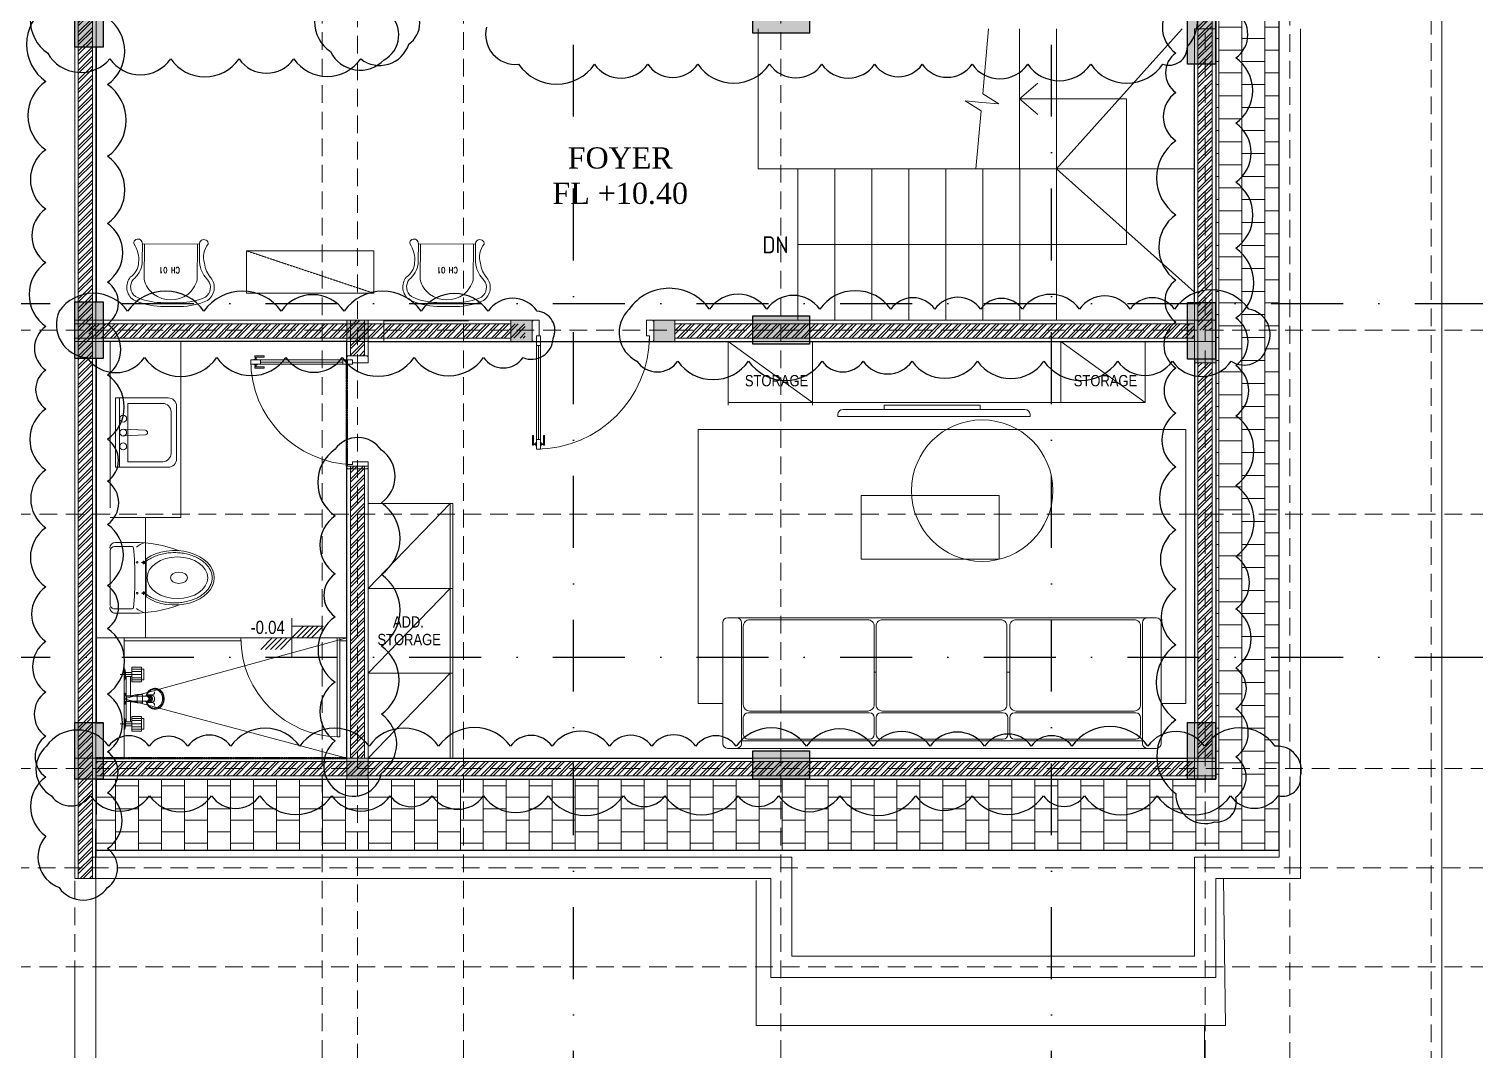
# Model space of a CAD drawing. Header units: millimetres. Extents: x -9564 to 494436, y -140371 to 4257.
# Drawn here: x 97137 to 107366, y -14391 to -7172 of the extents above; entities that cross this region are included whole.
import ezdxf

# ---------------------------------------------------------------- set-up
doc = ezdxf.new("R2010")
doc.units = ezdxf.units.MM
doc.header["$MEASUREMENT"] = 0
for name, pattern in [('DASHDOTX2', [50.8, 25.4, -12.7, 0, -12.7]), ('DASHED2', [0.375, 0.25, -0.125]), ('HIDDEN2', [0.1875, 0.125, -0.0625]), ('SLD-Solid', [0]), ('XR-LANTAI 1$0$HIDDEN', [0.375, 0.25, -0.125])]:
    doc.linetypes.add(name, pattern=pattern)
for name, color, linetype, lineweight in [('09-Arsiran', 8, 'Continuous', 5), ('28-Arsiran', 252, 'Continuous', 5), ('8', 8, 'Continuous', 5), ('AS', 8, 'HIDDEN2', 5), ('DINDING', 1, 'Continuous', 20), ('DOOR OPENING', 4, 'SLD-Solid', 5), ('FURNITURE', 25, 'Continuous', 5), ('HATCH', 8, 'Continuous', 13), ('KOL', 5, 'Continuous', 18), ('LEGEND', 1, 'DASHED2', 50), ('TEXT 1', 210, 'Continuous', 5)]:
    doc.layers.add(name, color=color, linetype=linetype, lineweight=lineweight)
for name, color, linetype in [('1', 5, 'Continuous'), ('Garis Wipeout', 241, 'Continuous'), ('TEXT', 4, 'Continuous'), ('WALL', 90, 'Continuous')]:
    doc.layers.add(name, color=color, linetype=linetype)
doc.styles.add('0010-WKA13-TEXT', font='isocp.shx', dxfattribs={"height": 15})
doc.styles.add('Arial Narrow', font='ARIALN.TTF')
doc.styles.add('style1', font='times.ttf', dxfattribs={"height": 0.15})
doc.styles.add('XR-LANTAI 1$0$ROMANS', font='romans.shx', dxfattribs={"width": 0.8})
pattern_1 = [(45, (-203961.32, -168824.07), (-33.675954, 33.675954), []), (45, (-203938.87, -168824.07), (-33.675954, 33.675954), [])]
pattern_2 = [(45, (-238279.433, -162929.193), (-33.675954, 33.675954), []), (45, (-238256.983, -162929.193), (-33.675954, 33.675954), [])]
pattern_3 = [(45, (-238179.433, -162929.193), (-33.675954, 33.675954), []), (45, (-238156.983, -162929.193), (-33.675954, 33.675954), [])]

# ---------------------------------------------------------------- blocks, each defined once
blk = doc.blocks.new('as2')
at = {"layer": 'AS'}
for p, q in [((245.82, 142.109), (245.82, 163.539)), ((247.57, 142.109), (247.57, 163.539)), ((247.82, 142.271), (247.82, 163.539)), ((248.57, 142.109), (248.57, 163.539)), ((250.815, 142.109), (250.815, 163.539)), ((253.815, 142.109), (253.815, 163.539)), ((254.415, 141.72), (254.415, 163.539)), ((255.415, 142.031), (255.415, 163.539)), ((242.945, 153.628), (256.215, 153.628)), ((242.945, 152.328), (256.215, 152.328)), ((242.945, 150.528), (256.215, 150.528)), ((242.371, 149.828), (256.215, 149.828)), ((242.945, 149.128), (256.215, 149.128))]:
    blk.add_line(p, q, dxfattribs=at)
blk = doc.blocks.new('TOILET')
at = {"layer": '8', "lineweight": 5}
for p, q in [((-135, 255), (135, 255)), ((-120, 237), (-97, 237)), ((-114, 255), (-114, 236)), ((-108, 245), (-108, 221)), ((-102, 236), (-102, 255)), ((120, 237), (97, 237)), ((102, 236), (102, 255)), ((108, 245), (108, 221)), ((114, 255), (114, 236)), ((-250, 37), (-250, 168)), ((-220, 30), (-220, 156)), ((220, 30), (220, 156)), ((250, 37), (250, 168)), ((-190, 0), (190, 0))]:
    blk.add_line(p, q, dxfattribs=at)
for centre in [(-109, 191), (109, 191)]:
    blk.add_circle(centre, 5.82, dxfattribs=at)
for centre, radius, start, end in [((666, 167), 916, 159.3877, 180.0472), ((-666, 167), 916, 359.9528, 20.6123), ((-96, 287), 158, 197.1522, 219.8185), ((-108, 236), 6.15, 185.1568, 354.8432), ((108, 236), 6.15, 185.1568, 354.8432), ((96, 287), 158, 320.1815, 342.8478), ((-210, 156), 10, 94.9885, 180), ((0, -2250), 2425, 85.0115, 94.9885), ((210, 156), 10, 0, 85.0115), ((-210, 37), 40, 180, 270), ((-190, 30), 30, 180, 270), ((190, 30), 30, 270, 0), ((210, 37), 40, 270, 0)]:
    blk.add_arc(centre, radius, start, end, dxfattribs=at)
blk.add_ellipse((0, 456), major_axis=(0, 281), ratio=0.685919, start_param=3.915332, end_param=8.651039, dxfattribs=at)
for centre, major_axis, ratio in [((0, 476), (0, 214), 0.687861), ((0, 487), (0, 60.7), 0.657164)]:
    blk.add_ellipse(centre, major_axis=major_axis, ratio=ratio, dxfattribs=at)
blk.add_open_spline([(117, 256), (127, 270), (131, 276), (141, 294), (147, 306), (157, 331), (161, 344), (169, 371), (171, 385), (176, 413), (177, 428), (178, 457), (178, 472), (175, 501), (174, 515), (168, 543), (165, 557), (156, 583), (151, 596), (140, 620), (134, 631), (120, 652), (113, 661), (97, 678), (89, 686), (72, 699), (64, 704), (46, 713), (37, 716), (18, 721), (9, 722), (-9, 722), (-18, 721), (-37, 716), (-46, 713), (-64, 704), (-72, 699), (-89, 686), (-98, 678), (-113, 661), (-120, 652), (-134, 631), (-140, 620), (-151, 596), (-156, 583), (-165, 557), (-168, 543), (-174, 515), (-175, 501), (-178, 472), (-178, 457), (-177, 428), (-176, 413), (-171, 385), (-169, 371), (-161, 344), (-157, 330), (-147, 306), (-141, 294), (-131, 276), (-127, 270), (-117, 255)], degree=3, knots=[3.915332, 3.915332, 3.915332, 3.915332, 4.014441, 4.014441, 4.176505, 4.176505, 4.338569, 4.338569, 4.500633, 4.500633, 4.662697, 4.662697, 4.824761, 4.824761, 4.986825, 4.986825, 5.148889, 5.148889, 5.310953, 5.310953, 5.473017, 5.473017, 5.635081, 5.635081, 5.797146, 5.797146, 5.95921, 5.95921, 6.121274, 6.121274, 6.283338, 6.283338, 6.445402, 6.445402, 6.607466, 6.607466, 6.76953, 6.76953, 6.931594, 6.931594, 7.093658, 7.093658, 7.255722, 7.255722, 7.417786, 7.417786, 7.57985, 7.57985, 7.741915, 7.741915, 7.903979, 7.903979, 8.066043, 8.066043, 8.228107, 8.228107, 8.390171, 8.390171, 8.552235, 8.552235, 8.651039, 8.651039, 8.651039, 8.651039], dxfattribs=at)
blk = doc.blocks.new('SINK')
at = {"layer": '8'}
for p, q in [((-186, 432), (186, 432)), ((-245, 0), (-245, 373)), ((-206, 88), (-206, 334)), ((-147, 393), (147, 393)), ((206, 88), (206, 334)), ((245, 0), (245, 373)), ((-16, 212), (-24, 55)), ((24, 55), (16, 212)), ((-245, 29), (245, 29)), ((-245, 0), (245, 0)), ((-206, 88), (206, 88))]:
    blk.add_line(p, q, dxfattribs=at)
for centre in [(-98, 54), (0, 54), (98, 54)]:
    blk.add_circle(centre, 24.5, dxfattribs=at)
for centre, radius, start, end in [((-186, 373), 58.9, 90, 180), ((186, 373), 58.9, 0, 90), ((-147, 334), 58.9, 90, 180), ((147, 334), 58.9, 0, 90), ((0, 211), 15.7, 3.2169, 176.7831)]:
    blk.add_arc(centre, radius, start, end, dxfattribs=at)
blk = doc.blocks.new('Shower - P')
for p, q in [((0, -146), (0, 146)), ((82, 146.3), (35.5, 146.3)), ((35.5, 146.3), (35.5, 76.3)), ((82, 146.3), (82, 76.3)), ((3, 136.3), (0, 136.3)), ((0, 126.3), (0, 96.3)), ((3, 86.3), (0, 86.3)), ((3, 136.3), (5.5, 121.3)), ((3, 136.3), (3, 86.3)), ((5.5, 101.3), (3, 86.3)), ((5.5, 121.3), (5.5, 101.3)), ((35.5, 121.3), (5.5, 121.3)), ((35.5, 101.3), (5.5, 101.3)), ((9, 101.3), (9, 10.2)), ((29, 101.3), (29, 11.1)), ((82, 76.3), (35.5, 76.3)), ((92, 136.3), (92, 86.3)), ((9, -111), (9, -16.1)), ((29, -111), (29, -17)), ((3, -96), (0, -96)), ((0, -136), (0, -106)), ((3, -146), (3, -96)), ((5.5, -111), (3, -96)), ((3, -146), (5.5, -131)), ((35.5, -111), (5.5, -111)), ((5.5, -131), (5.5, -111)), ((35.5, -131), (5.5, -131)), ((82, -86), (35.5, -86)), ((35.5, -156), (35.5, -86)), ((82, -156), (82, -86)), ((92, -146), (92, -96)), ((3, -146), (0, -146)), ((82, -156), (35.5, -156))]:
    blk.add_line(p, q)
at = {"color": 8}
for p, q in [((35.5, 111.3), (-19, 111.3)), ((92, 136.3), (35.5, 136.3)), ((82, 126.3), (35.5, 126.3)), ((82, 111.3), (35.5, 111.3)), ((82, 96.3), (35.5, 96.3)), ((92, 86.3), (35.5, 86.3)), ((35.5, -121), (-19, -121)), ((92, -96), (35.5, -96)), ((82, -106), (35.5, -106)), ((82, -121), (35.5, -121)), ((82, -136), (35.5, -136)), ((92, -146), (35.5, -146))]:
    blk.add_line(p, q, dxfattribs=at)
blk.add_lwpolyline([(60.4, 16.4), (60.4, -22.3), (86.1, -22.3), (86.1, 16.4)], close=True)
for centre, start, end in [((9.8, 220.3), 267.3376, 283.94297), ((9.8, -226.2), 76.05703, 92.6624)]:
    blk.add_arc(centre, 210, start, end)
blk = doc.blocks.new('TX 4225 - P')
for p, q in [((0, 0), (-26.5, 0)), ((0, 0), (26.5, 0)), ((0, -2.8), (-26.5, -2.8)), ((0, -10.5), (-13.5, -10.5)), ((-11.2, -10.5), (-11.2, -105.3)), ((0, -2.8), (26.5, -2.8)), ((0, -10.5), (13.5, -10.5)), ((11.2, -10.5), (11.2, -105.3))]:
    blk.add_line(p, q)
at = {"linetype": 'Continuous'}
for p, q in [((-26.5, 0), (-26.5, -2.8)), ((26.5, 0), (26.5, -2.8)), ((-26.5, -2.8), (-13.5, -10.5)), ((26.5, -2.8), (13.5, -10.5)), ((-17.8, -119), (-17.8, -128.2)), ((17.8, -119), (17.8, -128.2))]:
    blk.add_line(p, q, dxfattribs=at)
for points in [[(0, -185.1, -0.08228), (-18.8, -181.9, -0.091339), (-34.5, -173.1, -0.103805), (-45.4, -159.3, -0.114745), (-49.1, -143.8, -0.114745), (-45.5, -128.3, -0.103805), (-34.8, -114.4, -0.091339), (-19.2, -105.4, -0.017766), (-15.3, -104.2, -0.08413)], [(0, -180.4, -0.086014), (-17.3, -177.4, -0.092418), (-31.4, -169.2, -0.103199), (-41.2, -156.4, -0.112374), (-44.4, -142.1, -0.112374), (-41.2, -127.7, -0.103199), (-31.4, -114.9, -0.097293), (-16.5, -106.4, -0.086014)], [(-11.2, -99.8, 0.024317), (-12.5, -100.9, 0.101351), (-16.3, -106.2, 0.106183), (-17.6, -112.3, 0.106183), (-16.3, -118.5, 0.101351), (-12.5, -123.8, 0.095192), (-6.8, -127.3, 0.091252), (0, -128.6, 0.091252)], [(-11.2, -100.1, 0.019506), (-12.3, -100.9, 0.104907), (-16.1, -105.6, 0.119757), (-17.3, -110.8, 0.119757), (-16.1, -115.9, 0.104907), (-12.3, -120.6, 0.08904), (-6.8, -123.6, 0.080352), (0, -124.7, 0.080352)], [(-11.2, -104.6, 0.067587), (-11.6, -107.5, 0.101747), (-10.7, -111.7, 0.099781), (-8.2, -115.4, 0.097121), (-4.4, -117.8, 0.09532), (0, -118.6, 0.09532)], [(0, -128.6, 0.091252), (6.8, -127.3, 0.095192), (12.5, -123.8, 0.101351), (16.3, -118.5, 0.106183), (17.6, -112.3, 0.106183), (16.3, -106.2, 0.101351), (12.5, -100.9, 0.024317), (11.2, -99.8, 0.091252)], [(0, -124.7, 0.080352), (6.8, -123.6, 0.08904), (12.3, -120.6, 0.104907), (16.1, -115.9, 0.119757), (17.3, -110.8, 0.119757), (16.1, -105.6, 0.104907), (12.3, -100.9, 0.019506), (11.2, -100.1, 0.080352)], [(0, -185.1, 0.08228), (18.8, -181.9, 0.091339), (34.5, -173.1, 0.103805), (45.4, -159.3, 0.114745), (49.1, -143.8, 0.114745), (45.5, -128.3, 0.103805), (34.8, -114.4, 0.091339), (19.2, -105.4, 0.017766), (15.3, -104.2, 0.08413)], [(0, -118.6, 0.09532), (4.5, -117.8, 0.097121), (8.2, -115.4, 0.099781), (10.7, -111.7, 0.101747), (11.6, -107.5, 0.071052), (11.2, -104.5, 0.099781)], [(0, -180.4, 0.086014), (17.3, -177.4, 0.092418), (31.4, -169.2, 0.103199), (41.2, -156.4, 0.112374), (44.4, -142.1, 0.112374), (41.2, -127.7, 0.103199), (31.4, -114.9, 0.097293), (16.5, -106.4, 0.086014)], [(0, -188, -0.08228), (-18.8, -184.8, -0.091339), (-34.5, -176, -0.103805), (-45.4, -162.2, -0.114745), (-49.1, -146.7, -0.011566), (-49, -145.1, -0.103805)], [(0, -188, 0.08228), (18.8, -184.8, 0.091339), (34.5, -176, 0.103805), (45.4, -162.2, 0.114745), (49.1, -146.7, 0.011566), (49, -145.1, 0.103805)]]:
    blk.add_lwpolyline(points, format="xyb", dxfattribs=at)
for centre, radius, start, end in [((-31.2, -129.3), 13.4, 266.82402, 4.68695), ((0, -115.7), 18.1, 170.96147, 270), ((0, -124.9), 18.1, 190.44631, 270), ((-21.7, -114.3), 7.72, 332.29667, 52.3912), ((-9.9, -127.9), 8.46, 23.04546, 111.14097), ((0, -105.3), 11.2, 180, 0), ((0, -115.7), 18.1, 270, 9.03853), ((0, -124.9), 18.1, 270, 349.55369), ((9.9, -127.9), 8.46, 68.85903, 156.95454), ((21.7, -114.3), 7.72, 127.6088, 207.70333), ((31.2, -129.3), 13.4, 175.31305, 273.17598)]:
    blk.add_arc(centre, radius, start, end, dxfattribs=at)
blk = doc.blocks.new('SHOWER')
at = {"layer": '8', "color": 8, "ltscale": 0.75, "xscale": -1.5, "yscale": 1.5, "zscale": 1.5}
for name, p, rotation in [('TX 4225 - P', (0, 0), 180), ('Shower - P', (4, 0), 270)]:
    blk.add_blockref(name, p, dxfattribs=dict(at, rotation=rotation))
blk = doc.blocks.new('KOLOM PRAKTIS')
at = {"layer": 'HATCH'}
h = blk.add_hatch(color=256, dxfattribs=at)
h.dxf.hatch_style = 1
h.paths.add_polyline_path([(-75, 75), (-75, -75), (75, -75), (75, 75)])
at = {"layer": 'KOL'}
blk.add_lwpolyline([(-75, -75), (75, -75), (75, 75), (-75, 75)], close=True, dxfattribs=at)
blk = doc.blocks.new('KUSEN PINTU')
at = {"layer": 'DOOR OPENING', "linetype": 'Continuous', "transparency": 33554687}
for p, q in [((-50, 110), (-30, 110)), ((-50, 0), (-50, 110)), ((-30, 110), (-30, 150)), ((-30, 150), (-5, 150)), ((-5, 150), (-5, 145)), ((-5, 145), (0, 145)), ((0, 145), (0, 5)), ((-5, 0), (-50, 0)), ((0, 5), (-5, 5)), ((-5, 5), (-5, 0))]:
    blk.add_line(p, q, dxfattribs=at)
at = {"layer": 'DOOR OPENING', "linetype": 'Continuous', "ltscale": 10, "transparency": 33554687}
for p, q in [((0, 145), (0, 150)), ((0, 5), (0, 0))]:
    blk.add_line(p, q, dxfattribs=at)
blk = doc.blocks.new('A$C3020dce1')
at = {"layer": 'DOOR OPENING', "linetype": 'Continuous', "transparency": 33554687}
for p, q in [((110, 60), (110, 30)), ((110, 60), (178, 60)), ((178, 30), (110, 30)), ((178, 60), (178, 30)), ((735, 79), (735, 88)), ((735, 88), (802, 88)), ((802, 79), (735, 79)), ((802, 10), (735, 10)), ((735, 10), (735, 2)), ((735, 2), (802, 2)), ((830, 60), (762, 60)), ((762, 60), (762, 30)), ((762, 30), (830, 30)), ((785, 60), (785, 62)), ((807, 60), (785, 60)), ((807, 30), (785, 30)), ((785, 30), (785, 28)), ((787, 64), (806, 64)), ((787, 26), (806, 26)), ((802, 88), (802, 79)), ((802, 2), (802, 10)), ((807, 62), (807, 60)), ((807, 28), (807, 30)), ((830, 30), (830, 60))]:
    blk.add_line(p, q, dxfattribs=at)
at = {"layer": 'DOOR OPENING', "transparency": 33554687}
blk.add_line((110, 30), (150, 30), dxfattribs=at)
at = {"layer": 'DOOR OPENING', "linetype": 'Continuous', "ltscale": 10, "transparency": 33554687}
for p, q in [((178, 60), (762, 60)), ((762, 45), (178, 45)), ((178, 30), (762, 30)), ((793, 64), (793, 79)), ((793, 10), (793, 26)), ((799, 64), (799, 79)), ((799, 10), (799, 26))]:
    blk.add_line(p, q, dxfattribs=at)
at = {"layer": 'DOOR OPENING', "color": 8, "ltscale": 2, "transparency": 33554687}
blk.add_arc((93, 33), 737, 359.775, 88.6553, dxfattribs=at)
at = {"layer": 'DOOR OPENING', "linetype": 'Continuous', "transparency": 33554687}
for centre, start, end in [((787, 62), 90, 180), ((787, 28), 180, 270), ((806, 62), 360, 90), ((806, 28), 270, 0)]:
    blk.add_arc(centre, 1.69, start, end, dxfattribs=at)
at = {"layer": 'DOOR OPENING', "linetype": 'Continuous', "transparency": 33554687, "xscale": -1, "rotation": 270}
blk.add_blockref('KUSEN PINTU', (0, 800), dxfattribs=at)
at = {"layer": 'DOOR OPENING', "linetype": 'Continuous', "transparency": 33554687, "rotation": 270}
blk.add_blockref('KUSEN PINTU', (0, 0), dxfattribs=at)
blk = doc.blocks.new('TV 65')
at = {"layer": 'FURNITURE', "linetype": 'Continuous', "ltscale": 0.5, "transparency": 33554687}
for p, q in [((90249, 176986), (90927, 176986)), ((90249, 176956), (90249, 176986)), ((90927, 176956), (90927, 176986)), ((89895, 176919), (89895, 176906)), ((89895, 176906), (91255, 176906)), ((89932, 176956), (91218, 176956)), ((91255, 176919), (91255, 176906))]:
    blk.add_line(p, q, dxfattribs=at)
for centre, start, end in [((89932, 176919), 90, 180), ((91218, 176919), 0, 90)]:
    blk.add_arc(centre, 36.8, start, end, dxfattribs=at)
blk = doc.blocks.new('A$Cc80c1df7')
at = {"layer": '8', "transparency": 33554687}
for p, q in [((0, 600), (600, 600)), ((0, 600), (439, 600)), ((0, 600), (600, 600)), ((0, 580), (439, 580)), ((0, 580), (600, 580)), ((0, 580), (600, 0)), ((600, 600), (600, 0))]:
    blk.add_line(p, q, dxfattribs=at)
blk.add_lwpolyline([(600, 0), (0, 0), (0, 600), (600, 600)], close=True, dxfattribs=at)
blk = doc.blocks.new('XR-LANTAI 1$0$A$C006A1356')
blk.add_lwpolyline([(139, 49, -1.063474), (57, 48, 0.263984), (92, 228, 0.16326), (31, 364, -0.428242), (64, 578, -0.10714), (324, 635), (504, 634, -0.10714), (763, 572, -0.428242), (792, 358, 0.237282), (713, 223, 0.177013), (760, 42, -1.063474), (678, 45)], format="xyb", close=True)
for points in [[(139, 49), (140, 204, 0.019515), (135, 244, 0.167194), (59, 387, -0.416735), (82, 547, -0.105594), (324, 599), (503, 598, -0.105594), (744, 541, -0.416735), (765, 381, 0.203317), (681, 231), (679, 199), (678, 45)], [(159, 49), (162, 386, -0.149782), (250, 521, -0.334384), (572, 518, -0.165503), (662, 381), (659, 45)]]:
    blk.add_lwpolyline(points, format="xyb")
blk = doc.blocks.new('A$C7265e89b')
at = {"layer": 'FURNITURE', "color": 251, "linetype": 'XR-LANTAI 1$0$HIDDEN'}
blk.add_line((12.5, 109.9), (52.5, 229.9), dxfattribs=at)
at = {"layer": 'FURNITURE'}
blk.add_lwpolyline([(52.5, 229.9), (12.5, 229.9), (12.5, 109.9), (52.5, 109.9)], close=True, dxfattribs=at)
at = {"layer": 'FURNITURE', "xscale": 0.1, "yscale": 0.1, "zscale": 0.1, "rotation": 90}
for p in [(63.5, 260.3), (63.5, 0)]:
    blk.add_blockref('XR-LANTAI 1$0$A$C006A1356', p, dxfattribs=at)
at = {"layer": 'FURNITURE', "char_height": 5.5, "attachment_point": 1, "rotation": 90, "style": 'XR-LANTAI 1$0$ROMANS'}
for insert in [(31.5, 292.7), (31.5, 30.6)]:
    blk.add_mtext_dynamic_manual_height_columns('CH 01', width=27.015, gutter_width=0.1, heights=[0], dxfattribs=dict(at, insert=insert))
blk = doc.blocks.new('dim5')
at = {"layer": '8', "transparency": 33554508}
blk.add_line((301.4227, 155.0224), (301.4227, 151.0724), dxfattribs=at)
blk = doc.blocks.new('pot2')
at = {"layer": '1', "linetype": 'DASHDOTX2', "ltscale": 0.02}
for points in [[(167.88, 148.839), (167.502, 148.839), (167.502, 171.641), (167.88, 171.641)], [(170.505, 148.839), (170.882, 148.839), (170.882, 171.641), (170.505, 171.641)], [(160.243, 160.089), (160.243, 159.712), (176.635, 159.712), (176.635, 160.089)], [(160.243, 157.589), (160.243, 157.212), (176.635, 157.212), (176.635, 157.589)]]:
    blk.add_lwpolyline(points, dxfattribs=at)
blk = doc.blocks.new('k4')
at = {"true_color": 0x636466}
h = blk.add_hatch(dxfattribs=at)
h.set_pattern_fill('ANGLE', color=251)
h.set_pattern_definition([(0, (0, 0), (0, 6.985), [5.08, -1.905]), (90, (0, 0), (-6.985, 4e-16), [5.08, -1.905])])
h.paths.add_polyline_path([(210.558, -20.392), (210.358, -20.392), (210.358, -20.792), (210.558, -20.792)])
h = blk.add_hatch(color=251, dxfattribs=at)
h.dxf.hatch_style = 1
h.paths.add_polyline_path([(210.558, -20.594), (210.358, -20.594), (210.358, -20.792), (210.558, -20.792)])
h.paths.add_polyline_path([(210.558, -20.392), (210.358, -20.392), (210.358, -20.594), (210.558, -20.594)])
for p, q in [((210.358, -20.392), (210.558, -20.392)), ((210.558, -20.392), (210.558, -20.792)), ((210.558, -20.792), (210.358, -20.792))]:
    blk.add_line(p, q)
blk.add_lwpolyline([(210.358, -20.392), (210.558, -20.392), (210.558, -20.792), (210.358, -20.792)], close=True)
blk = doc.blocks.new('KLR')
for p in [(90.905, 202.315), (98.775, 202.195), (90.905, 200.115), (98.775, 200.11), (90.905, 197.14), (98.775, 197.14)]:
    blk.add_blockref('k4', p)
at = {"rotation": 270}
for p in [(326.851, 392.181), (326.851, 389.981), (326.851, 386.906)]:
    blk.add_blockref('k4', p, dxfattribs=at)

msp = doc.modelspace()

# ---------------------------------------------------------------- hatches: boundary and pattern name
at = {"layer": '09-Arsiran'}
h = msp.add_hatch(dxfattribs=at)
h.set_pattern_fill('AR-B88', color=256, scale=0.8, angle=90)
h.set_pattern_definition([(90, (-203961.32, -168824.07), (-162.55997, 1e-14), []), (180, (-203961.32, -168824.07), (-162.55997, -81.279985), [162.55997, -162.55997])])
h.paths.add_polyline_path([(97611.3285, -12476.7243), (97611.2715, -12976.7051), (105981.2716, -12976.7051), (105981.2716, -7021.7061), (106688.0274, -7021.7061), (106688.0274, -101.7075), (106131.2718, -101.7075), (106131.2716, -6521.7062), (105531.2717, -6521.7062), (105531.272, -12476.705)])
at = {"layer": '28-Arsiran'}
h = msp.add_hatch(dxfattribs=at)
h.set_pattern_fill('ANSI32', color=256, scale=4.999999)
h.set_pattern_definition(pattern_2)
h.paths.add_polyline_path([(97586.2715, -1426.7071), (97486.2716, -1426.7071), (97486.2717, -13176.7049), (97586.2716, -13176.7049)])
h = msp.add_hatch(dxfattribs=at)
h.set_pattern_fill('ANSI32', color=256, scale=4.999999)
h.set_pattern_definition(pattern_1)
h.paths.add_polyline_path([(105456.2717, -8801.7059), (105406.2717, -8801.7059), (105406.2717, -6521.7062), (105456.2717, -6521.7062)])
h.paths.add_polyline_path([(105506.2717, -8801.7059), (105456.2717, -8801.7059), (105456.2717, -6521.7062), (105506.2717, -6521.7062)])
h = msp.add_hatch(dxfattribs=at)
h.set_pattern_fill('ANSI32', color=256, scale=4.999999)
h.set_pattern_definition(pattern_1)
h.paths.add_polyline_path([(105456.2717, -8801.7059), (105406.2717, -8801.7059), (105406.2717, -9301.7056), (105456.2717, -9301.7056)])
h.paths.add_polyline_path([(105456.2717, -9301.7056), (105506.2717, -9301.7056), (105506.2717, -8801.7059), (105456.2717, -8801.7059)])
h = msp.add_hatch(dxfattribs=at)
h.set_pattern_fill('ANSI32', color=256, scale=4.999999)
h.set_pattern_definition(pattern_3)
h.paths.add_polyline_path([(100646.3221, -9356.7057), (100646.3221, -9256.7057), (97561.2714, -9256.7057), (97561.2714, -9356.7057)])
h = msp.add_hatch(dxfattribs=at)
h.set_pattern_fill('ANSI32', color=256, scale=4.999999)
h.set_pattern_definition(pattern_3)
h.paths.add_polyline_path([(99411.271, -9231.7057), (99511.271, -9231.7057), (99511.271, -9481.7057), (99411.271, -9481.7057)])
h = msp.add_hatch(dxfattribs=at)
h.set_pattern_fill('ANSI32', color=256, scale=4.999999)
h.set_pattern_definition(pattern_2)
h.paths.add_polyline_path([(105381.2717, -9356.7058), (105381.2717, -9256.7058), (101706.3219, -9256.7057), (101706.3219, -9356.7057)])
h = msp.add_hatch(dxfattribs=at)
h.set_pattern_fill('ANSI32', color=256, scale=4.999999)
h.set_pattern_definition([(45, (-238879.433, -162814.193), (-33.675954, 33.675954), []), (45, (-238856.982, -162814.193), (-33.675954, 33.675954), [])])
h.paths.add_polyline_path([(105406.2717, -12326.7051), (105506.2717, -12326.7051), (105506.2717, -9531.7057), (105406.2717, -9531.7057)])
h = msp.add_hatch(dxfattribs=at)
h.set_pattern_fill('ANSI32', color=256, scale=4.999999)
h.set_pattern_definition(pattern_3)
h.paths.add_polyline_path([(99411.2713, -12326.7052), (99511.2713, -12326.7052), (99511.2713, -10261.705), (99411.2713, -10261.705)])
h = msp.add_hatch(dxfattribs=at)
h.set_pattern_fill('ANSI32', color=256, scale=4.999999)
h.set_pattern_definition([(45, (-238279.433, -162814.193), (-33.675954, 33.675954), []), (45, (-238256.983, -162814.193), (-33.675954, 33.675954), [])])
h.paths.add_polyline_path([(105381.2717, -12451.705), (105381.2717, -12351.7051), (97611.332, -12351.7051), (97611.332, -12451.705)])

# ---------------------------------------------------------------- linework, layer by layer
for p, q in [((97611.2715, -12476.7052), (97611.2715, -12976.7051)), ((97611.2715, -12476.7052), (98061.2714, -12476.7052)), ((98061.2714, -12476.7052), (105531.2717, -12476.705))]:
    msp.add_line(p, q)
msp.add_lwpolyline([(97611.3285, -12476.7243), (97611.2715, -12976.7051), (105981.2716, -12976.7051), (105981.2716, -7021.7061), (106688.0274, -7021.7061), (106688.0274, -101.7075), (106131.2718, -101.7075), (106131.2716, -6521.7062), (105531.2717, -6521.7062), (105531.272, -12476.705)], close=True)
at = {"color": 1}
for points in [[(97269.8004, -6863.8682, 0.52056705), (97269.8004, -7343.5718, 0.52056705), (97709.602, -7383.6488, 0.52056705), (98139.6515, -7383.6488, 0.52056705), (98623.1061, -7383.6488, 0.52056705), (99010.4115, -7383.6488, 0.52056705), (99483.7302, -7383.6488, 0.52056705), (99823.6654, -7279.8645, 0.52056705), (99823.6654, -6978.814, 0.52056705), (99467.0012, -6863.8682, 0.52056705), (99020.2392, -6863.8682, 0.52056705), (98693.1239, -6863.8682, 0.52056705), (98355.5393, -6863.8682, 0.52056705), (97898.1829, -6863.8682, 0.52056705), (97619.5131, -6863.8682, 0.52056705)], [(97351.1486, -9166.598, 0.52056705), (97547.5512, -9495.3271, 0.52056705), (97955.1033, -9495.3271, 0.52056705), (98465.1562, -9495.3271, 0.52056705), (98954.7373, -9495.3271, 0.52056705), (99352.9788, -9495.3271, 0.52056705), (99860.8145, -9495.3271, 0.52056705), (100352.6378, -9495.3271, 0.52056705), (100632.0828, -9495.3271, 0.52056705), (100844.6561, -9360.9217, 0.52056705), (100732.4446, -9166.598, 0.52056705), (100384.6491, -9166.598, 0.52056705), (99910.4218, -9166.598, 0.52056705), (99367.069, -9166.598, 0.52056705), (98920.657, -9166.598, 0.52056705), (98375.0953, -9166.598, 0.52056705), (97834.2597, -9166.598, 0.52056705)], [(101382.4134, -9153.1771, 0.52056705), (101437.3963, -9520.917, 0.52056705), (101726.9689, -9520.917, 0.52056705), (102226.9942, -9520.917, 0.52056705), (102748.45, -9520.917, 0.52056705), (103038.4893, -9520.917, 0.52056705), (103383.9926, -9520.917, 0.52056705), (103846.9337, -9520.917, 0.52056705), (104316.3597, -9520.917, 0.52056705), (104838.9157, -9520.917, 0.52056705), (105224.7708, -9520.917, 0.52056705), (105640.9751, -9520.917, 0.52056705), (105892.9019, -9421.8891, 0.52056705), (105766.0897, -9153.1771, 0.52056705), (105239.1576, -9153.1771, 0.52056705), (104926.7543, -9153.1771, 0.52056705), (104567.0891, -9153.1771, 0.52056705), (104163.9297, -9153.1771, 0.52056705), (103869.4809, -9153.1771, 0.52056705), (103544.8078, -9153.1771, 0.52056705), (103233.5381, -9153.1771, 0.52056705), (102730.9788, -9153.1771, 0.52056705), (102355.7264, -9153.1771, 0.52056705), (101950.4164, -9153.1771, 0.52056705)], [(99302.0819, -10143.2836, 0.52056705), (99302.0819, -10614.1933, 0.52056705), (99302.0819, -11024.4711, 0.52056705), (99302.0819, -11327.9222, 0.52056705), (99302.0819, -11789.9047, 0.52056705), (99302.0819, -12205.4589, 0.52056705), (99331.8568, -12569.0243, 0.52056705), (99629.8979, -12432.6815, 0.52056705), (99629.8979, -12016.5105, 0.52056705), (99629.8979, -11535.1732, 0.52056705), (99629.8979, -11027.6293, 0.52056705), (99629.8979, -10521.3857, 0.52056705), (99629.8979, -10148.9423, 0.52056705)], [(97260.3481, -12242.9625, 0.52056705), (97296.4392, -12593.1516, 0.52056705), (97571.6082, -12593.1516, 0.52056705), (97990.6882, -12593.1516, 0.52056705), (98428.2896, -12593.1516, 0.52056705), (98769.6335, -12593.1516, 0.52056705), (99278.9779, -12593.1516, 0.52056705), (99692.3982, -12593.1516, 0.52056705), (99988.0973, -12593.1516, 0.52056705), (100353.1472, -12593.1516, 0.52056705), (100809.3532, -12593.1516, 0.52056705), (101341.5783, -12593.1516, 0.52056705), (101635.7687, -12593.1516, 0.52056705), (102153.2235, -12593.1516, 0.52056705), (102441.0289, -12593.1516, 0.52056705), (102872.8872, -12593.1516, 0.52056705), (103409.8302, -12593.1516, 0.52056705), (103809.9638, -12593.1516, 0.52056705), (104313.8985, -12593.1516, 0.52056705), (104603.5961, -12593.1516, 0.52056705), (105117.9251, -12593.1516, 0.52056705), (105636.2967, -12593.1516, 0.52056705), (105974.123, -12593.1516, 0.52056705), (106131.2716, -12455.0261, 0.52056705), (105952.4205, -12242.9625, 0.52056705), (105451.6283, -12242.9625, 0.52056705), (105051.4696, -12242.9625, 0.52056705), (104514.8351, -12242.9625, 0.52056705), (104227.0129, -12242.9625, 0.52056705), (103896.6551, -12242.9625, 0.52056705), (103510.8084, -12242.9625, 0.52056705), (103107.8824, -12242.9625, 0.52056705), (102637.4394, -12242.9625, 0.52056705), (102139.1478, -12242.9625, 0.52056705), (101853.9763, -12242.9625, 0.52056705), (101542.74, -12242.9625, 0.52056705), (101243.7484, -12242.9625, 0.52056705), (100837.0964, -12242.9625, 0.52056705), (100543.2644, -12242.9625, 0.52056705), (100034.7869, -12242.9625, 0.52056705), (99543.4137, -12242.9625, 0.52056705), (99052.649, -12242.9625, 0.52056705), (98563.9599, -12242.9625, 0.52056705), (98261.284, -12242.9625, 0.52056705), (97987.4487, -12242.9625, 0.52056705), (97701.7187, -12242.9625, 0.52056705)]]:
    msp.add_lwpolyline(points, format="xyb", close=True, dxfattribs=at)
for points in [[(99268.9691, -6902.1448, 0.52056705), (99268.9691, -7332.3444, 0.52056705), (99648.5346, -7390.797, 0.52056705), (99683.496, -7061.167, 0.52056705)], [(100373.1703, -7158.1367, 0.52056705), (100600.499, -7421.7061, 0.52056705), (101137.4336, -7421.7061, 0.52056705), (101513.6779, -7421.7061, 0.52056705), (101867.7083, -7421.7061, 0.52056705), (102376.2525, -7421.7061, 0.52056705), (102745.37, -7421.7061, 0.52056705), (103118.7887, -7421.7061, 0.52056705), (103455.7315, -7421.7061, 0.52056705), (103808.9367, -7421.7061, 0.52056705), (104201.7435, -7421.7061, 0.52056705), (104647.3636, -7421.7061, 0.52056705), (105157.8665, -7421.7061, 0.52056705), (105331.2705, -7295.835, 0.52056705), (105239.5363, -6862.7376, 0.52056705)], [(97255.8642, -7018.4804, 0.52056705), (97255.8642, -7542.5534, 0.52056705), (97255.8642, -8026.3581, 0.52056705), (97255.8642, -8444.5879, 0.52056705), (97255.8642, -8823.1078, 0.52056705), (97255.8642, -9275.5629, 0.52056705), (97255.8642, -9583.5318, 0.52056705), (97255.8642, -9858.159, 0.52056705), (97255.8642, -10289.3087, 0.52056705), (97255.8642, -10699.0198, 0.52056705), (97255.8642, -11116.8245, 0.52056705), (97255.8642, -11501.7877, 0.52056705), (97255.8642, -11859.8608, 0.52056705), (97255.8642, -12172.1724, 0.52056705), (97255.8642, -12460.5197, 0.52056705), (97255.8642, -12877.641, 0.52056705), (97349.9017, -13241.635, 0.52056705), (97692.6636, -13241.635, 0.52056705), (97692.6636, -12966.4243, 0.52056705), (97692.6636, -12571.2669, 0.52056705), (97692.6636, -12281.7527, 0.52056705), (97692.6636, -11874.7173, 0.52056705), (97692.6636, -11409.384, 0.52056705), (97692.6636, -11106.5497, 0.52056705), (97692.6636, -10674.1413, 0.52056705), (97692.6636, -10369.8317, 0.52056705), (97692.6636, -10072.2321, 0.52056705), (97692.6636, -9617.6264, 0.52056705), (97692.6636, -9257.9112, 0.52056705), (97692.6636, -8961.0285, 0.52056705), (97692.6636, -8546.6496, 0.52056705), (97692.6636, -8072.3223, 0.52056705), (97692.6636, -7564.7451, 0.52056705), (97692.6636, -7094.3188, 0.52056705)], [(105249.278, -6977.6046, 0.52056705), (105249.278, -7342.1876, 0.52056705), (105249.278, -7621.1659, 0.52056705), (105249.278, -7963.035, 0.52056705), (105249.278, -8486.0661, 0.52056705), (105249.278, -8947.8319, 0.52056705), (105249.278, -9243.9811, 0.52056705), (105249.278, -9568.9959, 0.52056705), (105249.278, -9887.6675, 0.52056705), (105249.278, -10268.2796, 0.52056705), (105249.278, -10712.4576, 0.52056705), (105249.278, -11131.9794, 0.52056705), (105249.278, -11525.7282, 0.52056705), (105249.278, -12056.878, 0.52056705), (105249.278, -12576.4249, 0.52056705), (105525.688, -12778.0098, 0.52056705), (105673.3323, -12602.4898, 0.52056705), (105673.3323, -12318.6936, 0.52056705), (105673.3323, -11977.4247, 0.52056705), (105673.3323, -11689.7693, 0.52056705), (105673.3323, -11271.9145, 0.52056705), (105673.3323, -10901.0882, 0.52056705), (105673.3323, -10399.4958, 0.52056705), (105673.3323, -9906.2304, 0.52056705), (105673.3323, -9550.4079, 0.52056705), (105673.3323, -9214.7571, 0.52056705), (105673.3323, -8722.0752, 0.52056705), (105673.3323, -8255.0665, 0.52056705), (105673.3323, -7838.0786, 0.52056705), (105673.3323, -7376.5379, 0.52056705), (105673.3323, -7047.5221, 0.52056705)]]:
    msp.add_lwpolyline(points, format="xyb", dxfattribs=at)
for points in [[(97611.2876, -7301.7059), (97611.2876, -9101.7055)], [(105381.2717, -9106.7058), (105381.2717, -7421.7061)], [(97661.3012, -12326.7051), (99386.2708, -12326.7051), (99386.2708, -9381.7057), (97661.3012, -9381.7057), (97661.3012, -9501.7055), (97611.2876, -9501.7055)], [(99536.271, -9381.7057), (102256.2723, -9381.7057)], [(102656.2722, -9381.7057), (105331.2717, -9381.7057)], [(97611.2876, -9501.7055), (97611.2876, -12076.7053), (97661.3012, -12076.7053), (97661.3012, -12326.7051)], [(105381.2717, -9506.7057), (105381.2717, -12076.705)], [(99536.2714, -12326.7052), (102256.2723, -12326.7051)], [(102656.2722, -12326.7051), (105331.2706, -12326.7051)], [(97611.2113, -13176.7049), (97611.332, -12476.7243)]]:
    msp.add_lwpolyline(points)
at = {"layer": '8'}
for p, q in [((97486.3015, -1426.7074), (97486.2717, -13176.7049)), ((97586.3015, -1426.7074), (97586.2716, -13176.7049)), ((105406.2717, -8801.7059), (105406.2717, -6371.7063)), ((105506.2717, -8801.7059), (105506.2717, -6371.7063)), ((105406.2717, -8801.7059), (105406.2717, -12476.705)), ((105506.2717, -8801.7059), (105506.2717, -12476.705)), ((97461.2717, -9256.7057), (100546.3224, -9256.7057)), ((99411.271, -9481.7057), (99411.271, -9231.7057)), ((99511.271, -9481.7057), (99511.271, -9231.7057)), ((101706.3219, -9256.7057), (105381.2717, -9256.7058)), ((97461.2717, -9356.7057), (100546.3224, -9356.7057)), ((101706.3219, -9356.7057), (105381.2717, -9356.7058)), ((102083.3127, -9381.7058), (102680.3125, -9811.7056)), ((102680.3125, -9831.7056), (102680.3125, -9381.7058)), ((104436.3122, -9811.7056), (104436.3122, -9381.7058)), ((105033.3121, -9811.7056), (104436.3122, -9381.7058)), ((99411.2713, -12326.7052), (99411.2713, -10261.705)), ((99511.2713, -12326.7052), (99511.2713, -10261.705)), ((105406.2717, -10491.7054), (105406.2717, -12326.7051)), ((105506.2717, -10491.7054), (105506.2717, -12326.7051)), ((97961.2716, -10626.7054), (97961.2716, -11476.7052)), ((97611.332, -12351.7051), (105531.2717, -12351.7051)), ((97611.332, -12451.705), (105531.2717, -12451.705))]:
    msp.add_line(p, q, dxfattribs=at)
at = {"layer": '8', "linetype": 'Continuous', "transparency": 33554687}
for p, q in [((102296.2708, -7171.7062), (102296.2708, -8161.706)), ((103883.1662, -7631.183), (103925.5445, -7171.7062)), ((103883.1662, -7631.183), (103925.5445, -7171.7062)), ((104142.5203, -8161.706), (104142.5203, -7171.7062)), ((104406.2703, -7171.7062), (104406.2703, -8161.706)), ((104406.2703, -8161.706), (105293.8936, -7171.7062)), ((104142.5203, -7666.7061), (104273.0787, -7556.1314)), ((103997.1485, -7701.9504), (103883.1662, -7631.183)), ((104142.5203, -7666.7061), (104273.0787, -7777.2808)), ((104142.5203, -7666.7061), (104901.2702, -7666.7061)), ((104901.2702, -7666.7061), (104901.2702, -8696.7059)), ((103877.6557, -7690.9294), (103758.1629, -7679.9084)), ((103872.1452, -7750.6758), (103758.1629, -7679.9084)), ((103834.2351, -8161.706), (103872.1452, -7750.6758)), ((103834.2351, -8161.706), (103872.1452, -7750.6758)), ((103997.1485, -7701.9504), (103877.6557, -7690.9294)), ((102296.2708, -8161.706), (104406.2703, -8161.706)), ((102576.2709, -8161.706), (102576.2709, -9231.7057)), ((102837.6994, -8161.706), (102837.6994, -9231.7057)), ((103099.1279, -8161.706), (103099.1279, -9231.7057)), ((103360.5564, -8161.706), (103360.5563, -9231.7057)), ((103621.9848, -8161.706), (103621.9848, -9231.7057)), ((103883.4133, -8161.706), (103883.4133, -9231.7057)), ((104144.8418, -8161.706), (104144.8418, -9231.7057)), ((104406.2703, -8161.706), (104406.2702, -9231.7058)), ((104406.2703, -8161.7059), (105381.2716, -8161.7059)), ((104406.2703, -8161.706), (105381.2717, -9031.7058)), ((104901.2702, -8696.7059), (102576.2709, -8696.7058)), ((97611.2717, -11476.7052), (98635.985, -11476.7052)), ((97811.2717, -11496.7052), (98636.2706, -11496.7052)), ((98636.2706, -11476.7051), (99386.2708, -11476.7052)), ((98636.2706, -11476.7051), (99316.2705, -11476.7052)), ((99336.2705, -11476.7051), (99336.2705, -11496.7051)), ((99336.2705, -11476.7051), (99386.2705, -11476.7051)), ((99336.2705, -11496.7051), (99386.2705, -11496.7051)), ((102281.2407, -13191.7049), (102281.2407, -14216.7046)), ((102533.7723, -13176.7048), (102533.7723, -13726.7048)), ((105586.2717, -13176.7049), (105601.2701, -14216.7046)), ((105601.2701, -14216.7046), (102281.2407, -14216.7046)), ((105451.2702, -14216.7046), (105451.2702, -15491.7045))]:
    msp.add_line(p, q, dxfattribs=at)
at = {"layer": '8', "transparency": 33554687}
for p, q in [((99646.271, -9381.7057), (99646.271, -9234.2056)), ((97711.2716, -9381.7057), (97711.2716, -10556.5207)), ((98211.2715, -9381.7057), (98211.2715, -10626.7054)), ((100246.2709, -9381.7057), (99646.271, -9381.7057)), ((102083.3127, -9831.7056), (102083.3127, -9381.7057)), ((105033.3121, -9811.7056), (105033.3121, -9381.7057)), ((102083.3127, -9811.7056), (105033.3121, -9811.7056)), ((98211.2715, -10626.7054), (97711.2716, -10626.7054)), ((99386.2705, -11476.7051), (97811.2717, -11906.7051)), ((97811.2717, -11476.7052), (97811.2717, -12326.7051)), ((97811.2717, -11906.7051), (99386.2708, -12326.7051))]:
    msp.add_line(p, q, dxfattribs=at)
at = {"layer": '8', "transparency": 33554508}
msp.add_line((97611.2113, -13176.7049), (97611.2716, -17751.704), dxfattribs=at)
at = {"layer": '8', "transparency": 33554687}
msp.add_lwpolyline([(103022.7406, -10469.0199), (104000.4678, -10469.0199), (104000.4678, -10919.2296), (103022.7406, -10919.2296)], close=True, dxfattribs=at)
at = {"layer": '8', "linetype": 'Continuous', "transparency": 33554687}
msp.add_lwpolyline([(99336.2705, -11476.7051), (99316.2705, -11476.7051), (99316.2705, -12176.705), (99336.2705, -12176.705)], close=True, dxfattribs=at)
at = {"layer": '8', "ltscale": 10, "transparency": 33554687}
msp.add_arc((99336.2705, -11476.7051), 700.2855, 180, 270, dxfattribs=at)
at = {"layer": 'DINDING'}
for p, q in [((107131.2715, -17751.7039), (107131.2715, 48.2927)), ((105981.2716, -7021.7061), (105981.2716, -13026.7049)), ((97611.2716, -13176.7049), (97461.2717, -13176.7049))]:
    msp.add_line(p, q, dxfattribs=at)
for points in [[(97611.3298, -13026.7049), (97611.332, -12476.705), (105531.2717, -12476.705), (105531.2717, -6521.7062), (106131.2716, -6521.7062), (106131.2716, -101.7075), (106981.2714, -101.7077), (106981.2696, -7021.7061), (105981.2716, -7021.7061), (105981.2716, -13026.7049), (105381.2719, -13026.7049), (105381.2719, -13726.7048), (102533.7723, -13726.7048), (102533.7723, -13026.7055), (97586.3298, -13026.7176)], [(97461.2717, -13176.7049), (97461.3015, -1426.7074), (97611.3015, -1426.7074), (97611.2716, -13176.7049), (97611.2113, -13176.7049)], [(105531.2717, -8801.7059), (105531.2717, -7171.7061), (105381.2717, -7171.7061), (105381.2717, -8801.7059)], [(105531.2718, -13176.7049), (106131.2716, -13176.7049), (106131.2716, -7171.7061)], [(105531.2717, -8801.7059), (105531.2717, -12476.705), (105381.2717, -12476.705), (105381.2717, -8801.7059)], [(105531.2717, -12326.7051), (97611.332, -12326.7051), (97611.332, -12476.705), (105531.2717, -12476.705)], [(102383.7723, -13026.7055), (97611.2716, -13026.7049), (97611.2716, -13176.7049), (102383.7723, -13176.7055)], [(102383.7723, -13026.7055), (102533.7723, -13026.7055), (102533.7723, -13726.7048)], [(105981.2716, -13026.7049), (105381.2719, -13026.7049), (105381.2719, -13176.7049)], [(102383.7723, -13726.7048), (102383.7723, -13176.7055)], [(105381.2719, -13726.7048), (105381.2719, -13176.7052)], [(105531.2718, -13176.7052), (105531.2718, -13726.7048)], [(102383.7723, -13726.7048), (102383.7723, -13876.7048), (105531.2718, -13876.7048), (105531.2718, -13726.7048)], [(105381.2719, -13726.7048), (102533.7723, -13726.7048)]]:
    msp.add_lwpolyline(points, dxfattribs=at)
for points in [[(97461.2717, -9381.7057), (100546.3224, -9381.7057), (100546.3224, -9231.7057), (97461.2717, -9231.7057)], [(99386.2711, -9481.7057), (99386.2711, -9231.7057), (99536.271, -9231.7057), (99536.271, -9481.7057)], [(101706.3219, -9381.7057), (105381.2717, -9381.7058), (105381.2717, -9231.7058), (101706.3219, -9231.7057)], [(99386.2714, -12326.7052), (99386.2714, -10261.705), (99536.2713, -10261.705), (99536.2713, -12326.7052)]]:
    msp.add_lwpolyline(points, close=True, dxfattribs=at)
at = {"layer": 'DOOR OPENING', "linetype": 'Continuous', "transparency": 33554687}
for p, q in [((100755.9188, -9341.7057), (100726.3221, -9341.7057)), ((100726.3221, -9409.4959), (100726.3221, -9341.7057)), ((100755.9188, -9341.7057), (100755.9188, -9409.4959)), ((100698.1201, -10046.0256), (100698.1201, -10113.8157)), ((100706.5938, -10046.0256), (100698.1201, -10046.0256)), ((100698.1201, -10113.8157), (100706.5938, -10113.8157)), ((100706.5938, -10113.8157), (100706.5938, -10046.0256)), ((100722.4116, -10097.998), (100722.4116, -10117.2052)), ((100726.366, -10096.3033), (100724.1063, -10096.3033)), ((100755.9162, -10073.7055), (100726.366, -10073.7065)), ((100726.366, -10073.7065), (100726.366, -10141.4967)), ((100726.366, -10118.9), (100726.366, -10096.3033)), ((100755.9162, -10141.4957), (100755.9162, -10073.7055)), ((100755.9162, -10118.9), (100755.9162, -10096.3033)), ((100755.9162, -10096.3033), (100758.1759, -10096.3033)), ((100758.1759, -10118.9), (100755.9162, -10118.9)), ((100759.8706, -10097.998), (100759.8706, -10117.2052)), ((100775.6884, -10113.8157), (100775.6884, -10046.0256)), ((100775.6884, -10046.0256), (100784.1621, -10046.0256)), ((100784.1621, -10113.8157), (100775.6884, -10113.8157)), ((100784.1621, -10046.0256), (100784.1621, -10113.8157)), ((100726.366, -10141.4967), (100755.9162, -10141.4957)), ((98635.985, -11476.7052), (98635.985, -11496.7052))]:
    msp.add_line(p, q, dxfattribs=at)
at = {"layer": 'DOOR OPENING', "transparency": 33554687}
for p, q in [((100726.3221, -9341.7057), (100726.3221, -9381.7057)), ((100755.9188, -9409.4959), (100726.3221, -9409.4959)), ((100724.1063, -10118.9), (100726.366, -10118.9))]:
    msp.add_line(p, q, dxfattribs=at)
at = {"layer": 'DOOR OPENING', "linetype": 'Continuous', "ltscale": 10, "transparency": 33554687}
for p, q in [((100726.3659, -9409.4959), (100726.3659, -10073.7055)), ((100741.141, -10073.7055), (100741.141, -9409.4959)), ((100755.9188, -9409.4959), (100755.9162, -10073.7055)), ((100706.5938, -10104.6016), (100722.4116, -10104.6016)), ((100706.5938, -10110.6016), (100722.4116, -10110.6016)), ((100759.8706, -10104.6016), (100775.6884, -10104.6016)), ((100759.8706, -10110.6016), (100775.6884, -10110.6016))]:
    msp.add_line(p, q, dxfattribs=at)
at = {"layer": 'DOOR OPENING', "color": 8, "ltscale": 10, "transparency": 33554687}
msp.add_arc((100726.3221, -9341.7057), 799.9998, 270, 0, dxfattribs=at)
at = {"layer": 'DOOR OPENING', "linetype": 'Continuous', "transparency": 33554687}
for centre, start, end in [((100724.1063, -10097.998), 90, 180), ((100724.1063, -10117.2052), 180, 270), ((100758.1759, -10097.998), 0, 90), ((100758.1759, -10117.2052), 270, 0)]:
    msp.add_arc(centre, 1.6948, start, end, dxfattribs=at)
at = {"layer": 'FURNITURE', "linetype": 'Continuous', "transparency": 33554687}
for p, q in [((99646.271, -9234.2056), (100246.2709, -9234.2056)), ((101870.3649, -11941.0185), (101870.3649, -10003.5079)), ((101870.3649, -10003.5079), (105320.3642, -10003.5079)), ((105320.3642, -10003.5079), (105320.3642, -11941.0185)), ((102044.9376, -11941.0185), (101870.3649, -11941.0185)), ((105320.3642, -11941.0185), (105145.7915, -11941.0185))]:
    msp.add_line(p, q, dxfattribs=at)
at = {"layer": 'FURNITURE', "transparency": 33554687}
for p, q in [((105112.8037, -11335.6693), (102077.9254, -11335.6693)), ((102044.9376, -11368.6572), (102044.9376, -12224.8014)), ((102177.0589, -11368.6572), (102176.8888, -12228.1468)), ((105013.8402, -12229.4342), (105013.8402, -11365.2826)), ((105145.7915, -12224.8014), (105145.7915, -11368.6572)), ((102190.084, -12040.0696), (102190.084, -12158.8258)), ((102223.0718, -12007.0818), (103082.8562, -12007.0818)), ((103115.844, -12158.8258), (103115.844, -12040.0696)), ((103129.0391, -12158.8258), (103129.0391, -12040.0696)), ((103162.027, -12007.0818), (104028.5774, -12007.0818)), ((104061.5653, -12158.8258), (104061.5653, -12040.0696)), ((104074.7604, -12158.8258), (104074.7604, -12040.0696)), ((104107.7482, -12007.0818), (104967.6573, -12007.0818)), ((105000.6451, -12158.8258), (105000.6451, -12040.0696)), ((102077.9254, -12257.7892), (105112.8037, -12257.7892)), ((102176.8888, -12205.0087), (105013.8402, -12205.0087)), ((102223.0718, -12191.8136), (103082.8562, -12191.8136)), ((103162.027, -12191.8136), (104028.5774, -12191.8136)), ((104107.7482, -12191.8136), (104967.6573, -12191.8136))]:
    msp.add_line(p, q, dxfattribs=at)
for points in [[(103115.844, -11394.4545), (103115.844, -11947.7807, -0.4142135624), (103069.738, -11993.8867), (102235.8249, -11993.8867, -0.4142135624), (102189.7189, -11947.7807), (102189.7189, -11394.4545, -0.4142135624), (102235.8249, -11348.3485), (103069.738, -11348.3485, -0.4142135624)], [(104054.7992, -11394.4545), (104054.7992, -11947.7807, -0.4142135624), (104008.6932, -11993.8867), (103174.7801, -11993.8867, -0.4142135624), (103128.6741, -11947.7807), (103128.6741, -11394.4545, -0.4142135624), (103174.7801, -11348.3485), (104008.6932, -11348.3485, -0.4142135624)], [(105000.5204, -11394.4545), (105000.5204, -11947.7807, -0.4142135624), (104954.4145, -11993.8867), (104120.5013, -11993.8867, -0.4142135624), (104074.3953, -11947.7807), (104074.3953, -11394.4545, -0.4142135624), (104120.5013, -11348.3485), (104954.4145, -11348.3485, -0.4142135624)]]:
    msp.add_lwpolyline(points, format="xyb", close=True, dxfattribs=at)
at = {"layer": 'FURNITURE', "linetype": 'Continuous', "transparency": 33554687}
for points in [[(103128.6741, -11719.0493), (103115.844, -11719.0493)], [(104074.3953, -11719.0493), (104054.7992, -11719.0493)]]:
    msp.add_lwpolyline(points, dxfattribs=at)
msp.add_circle((103879.5775, -10435.7771), 499.9999, dxfattribs=at)
at = {"layer": 'FURNITURE', "transparency": 33554687}
for centre, start, end in [((102077.9254, -11368.6572), 90, 180), ((102144.0711, -11368.6572), 0, 90), ((105046.655, -11368.6572), 90, 180), ((105112.8037, -11368.6572), 0, 90), ((102223.0718, -12040.0696), 90, 180), ((103082.8562, -12040.0696), 0, 90), ((103162.027, -12040.0696), 90, 180), ((104028.5774, -12040.0696), 0, 90), ((104107.7482, -12040.0696), 90, 180), ((104967.6573, -12040.0696), 0, 90), ((102223.0718, -12158.8258), 180, 270), ((103082.8562, -12158.8258), 270, 0), ((103162.027, -12158.8258), 180, 270), ((104028.5774, -12158.8258), 270, 0), ((104107.7482, -12158.8258), 180, 270), ((104967.6573, -12158.8258), 270, 0), ((102077.9254, -12224.8014), 180, 270), ((102144.0711, -12224.8014), 270, 0), ((105047.1166, -12224.8014), 180, 270), ((105112.8037, -12224.8014), 270, 0)]:
    msp.add_arc(centre, 32.9878, start, end, dxfattribs=at)
at = {"layer": 'LEGEND'}
for p, q in [((99386.2711, -10261.705), (99386.2711, -9511.7057)), ((99386.2708, -12326.7051), (97611.332, -12326.7051))]:
    msp.add_line(p, q, dxfattribs=at)
at = {"layer": 'TEXT 1', "color": 210, "transparency": 33554687}
for p, q in [((98997.4252, -11336.7052), (98997.4252, -11616.7052)), ((98997.4252, -11476.7052), (99079.4353, -11394.6951)), ((99079.4353, -11394.6951), (98997.4252, -11394.6951)), ((99032.2191, -11476.7052), (99114.2292, -11394.6951)), ((99067.0131, -11476.7052), (99149.0231, -11394.6951)), ((99079.4353, -11394.6951), (99218.611, -11394.6951)), ((99101.807, -11476.7052), (99183.8171, -11394.6951)), ((99136.6009, -11476.7052), (99218.611, -11394.6951)), ((98776.2394, -11558.7153), (98858.2495, -11476.7052)), ((98811.0333, -11558.7153), (98893.0434, -11476.7052)), ((98845.8272, -11558.7153), (98927.8373, -11476.7052)), ((98858.2495, -11476.7052), (98997.4252, -11476.7052)), ((98880.6212, -11558.7153), (98962.6313, -11476.7052)), ((98915.4151, -11558.7153), (98997.4252, -11476.7052))]:
    msp.add_line(p, q, dxfattribs=at)

# ---------------------------------------------------------------- block references
at = {"xscale": 999.9998119083025, "yscale": 999.9998119083025, "zscale": 999.9998119083025}
for name, p in [('pot2', (-66512.2111, -168824.0745)), ('dim5', (-203961.3223, -168824.0698)), ('KLR', (-203801.8411, -188824.0661))]:
    msp.add_blockref(name, p, dxfattribs=at)
at = {"layer": '8', "transparency": 33554687, "rotation": 270}
for name, p in [('SINK', (97749.4534, -10025.0342)), ('TOILET', (97711.2716, -11051.7053))]:
    msp.add_blockref(name, p, dxfattribs=at)
at = {"layer": '8', "transparency": 33554687, "xscale": -1, "rotation": 270}
msp.add_blockref('SHOWER', (97811.2717, -11906.7051), dxfattribs=at)
at = {"layer": 'AS', "xscale": 999.9998119083025, "yscale": 999.9998119083025, "zscale": 999.9998119083025}
msp.add_blockref('as2', (-148358.4661, -162929.1929), dxfattribs=at)
at = {"layer": 'DOOR OPENING', "linetype": 'Continuous', "transparency": 33554687, "rotation": 180}
msp.add_blockref('KUSEN PINTU', (100696.3221, -9231.7057), dxfattribs=at)
at = {"layer": 'DOOR OPENING', "linetype": 'Continuous', "transparency": 33554687, "xscale": -1, "rotation": 180}
msp.add_blockref('KUSEN PINTU', (101556.322, -9231.7057), dxfattribs=at)
at = {"layer": 'FURNITURE', "linetype": 'Continuous', "transparency": 33554687, "xscale": -1}
msp.add_blockref('TV 65', (194113.3042, -186817.3191), dxfattribs=at)
at = {"layer": 'Garis Wipeout', "ltscale": 50, "xscale": 7.499998589312282, "yscale": 7.499998589312282, "zscale": 7.499998589312282, "rotation": 90}
msp.add_blockref('A$C7265e89b', (100400.0079, -9133.9149), dxfattribs=at)
at = {"layer": 'LEGEND'}
for name, p, rotation in [('A$C3020dce1', (99536.271, -9481.7057), 180), ('A$Cc80c1df7', (99536.2713, -10526.7054), 270), ('A$Cc80c1df7', (99536.2713, -11126.7053), 270), ('A$Cc80c1df7', (99536.2713, -11726.7052), 270)]:
    msp.add_blockref(name, p, dxfattribs=dict(at, rotation=rotation))
at = {"layer": 'WALL', "transparency": 33554687}
for p in [(97536.2716, -9306.7059), (99461.271, -9306.7057), (100621.3224, -9306.7054), (101631.322, -9306.7057), (105456.2717, -9306.7058), (105456.2717, -9306.7058), (105456.2717, -9456.7057), (97536.2715, -12401.7052), (99461.2712, -12401.7052), (105456.2717, -12401.705)]:
    msp.add_blockref('KOLOM PRAKTIS', p, dxfattribs=at)

# ---------------------------------------------------------------- texts
at = {"layer": '8', "transparency": 33554687, "insert": (102510.4544, -8637.7296), "char_height": 119.99998, "width": 391.538006, "attachment_point": 3, "style": '0010-WKA13-TEXT'}
msp.add_mtext('DN', dxfattribs=at)
at = {"layer": 'TEXT', "insert": (101319.3437, -8210.2629), "char_height": 149.99997, "width": 3201.420249, "attachment_point": 5, "style": 'style1'}
msp.add_mtext('\\A1;FOYER\\PFL +10.40', dxfattribs=at)
at = {"layer": 'TEXT 1', "transparency": 33554687, "style": 'Arial Narrow'}
for s, height, p in [('STORAGE', 79.99998, (102200.9277, -9698.2634)), ('STORAGE', 79.99998, (104527.6908, -9698.2634)), ('ADD.', 79.99998, (99711.8402, -11403.7833)), ('-0.04', 92.78382, (98704.8051, -11448.7612)), ('STORAGE', 79.99998, (99602.2055, -11528.2629))]:
    msp.add_text(s, height=height, dxfattribs=at).set_placement(p)

doc.saveas('drawing.dxf')
